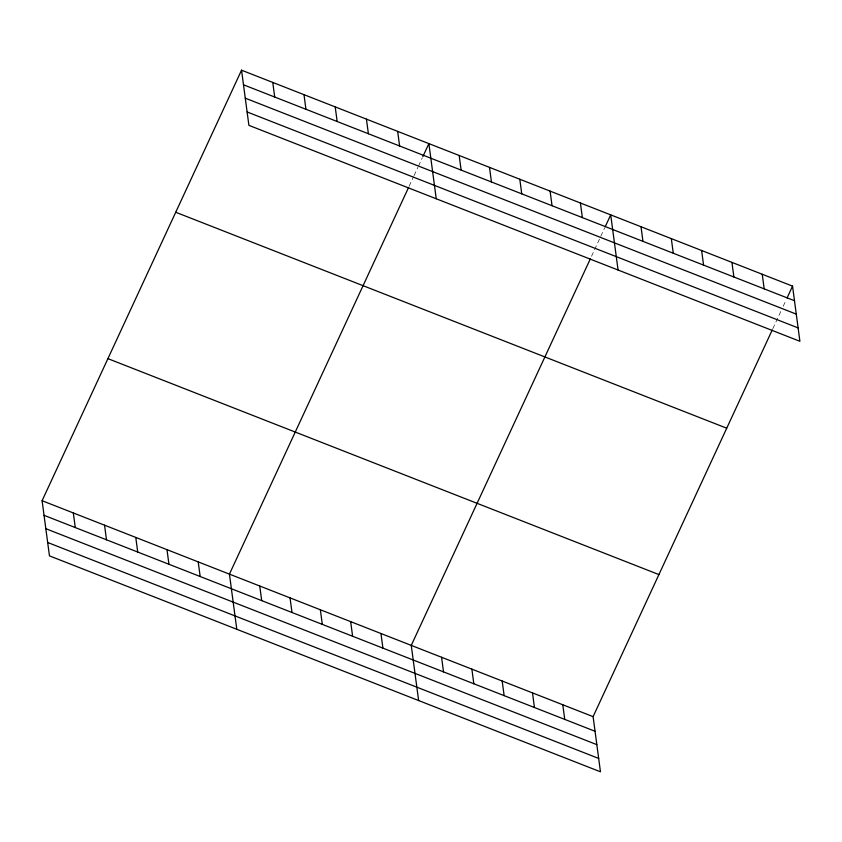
<?xml version="1.0" encoding="UTF-8"?>
<svg xmlns="http://www.w3.org/2000/svg" width="842" height="842" viewBox="0 0 842 842"><rect width="100%" height="100%" fill="white"/><g stroke="black" fill="none" stroke-linecap="round" stroke-linejoin="round"><path stroke-width="0.63" stroke-dasharray="4.21 3.16" d="M409.138 186.229L413.527 176.757M414.075 175.578L417.916 167.284M418.463 166.106L422.305 157.812M591.516 256.305L604.682 227.887M772.798 328.748L781.018 310.993M783.218 306.256L785.954 300.331"/><path stroke-width="1.26" d="M772.251 329.938L593.094 716.647L600.462 771.809L49.457 555.867L42.1 500.716L241.538 70.191L792.543 286.133L799.9 341.284L248.906 125.353L241.538 70.191M408.591 187.419L229.434 574.128L236.802 629.29M422.852 156.633L428.883 143.614L436.24 198.765M590.421 258.673L411.264 645.393L418.632 700.555M605.23 226.709L610.713 214.868L618.07 270.029M787.059 297.963L792.543 286.133M243.496 84.8L794.49 300.741M245.275 98.177L796.279 314.119M247.116 111.965L798.111 327.906M175.725 212.258L726.72 428.199M107.913 358.639L658.918 574.581M42.1 500.716L593.094 716.647M44.047 515.325L595.041 731.266M45.836 528.702L596.831 744.644M47.678 542.49L598.673 758.432M762.231 274.25L764.189 288.859M731.93 262.378L733.877 276.986M701.628 250.495L703.575 265.114M671.316 238.623L673.274 253.231M641.015 226.74L642.962 241.359M580.412 202.996L582.359 217.604M550.1 191.113L552.047 205.722M519.798 179.241L521.745 193.849M562.793 704.775L564.74 719.384M489.497 167.358L491.444 181.977M532.491 692.903L534.438 707.512M459.185 155.486L461.132 170.095M502.179 681.02L504.137 695.629M471.878 669.148L473.825 683.757M397.656 131.373L399.613 145.982M441.576 657.265L443.523 671.874M366.438 119.132L368.386 133.752M335.211 106.902L337.158 121.511M380.963 633.51L382.91 648.129M303.994 94.662L305.941 109.271M350.661 621.638L352.609 636.247M272.766 82.421L274.713 97.041M320.349 609.766L322.307 624.375M290.048 597.883L291.995 612.492M259.746 586.011L261.694 600.62M198.217 561.898L200.164 576.507M166.99 549.658L168.947 564.266M135.773 537.428L137.72 552.036M104.545 525.187L106.492 539.796M73.328 512.946L75.275 527.555"/></g></svg>
